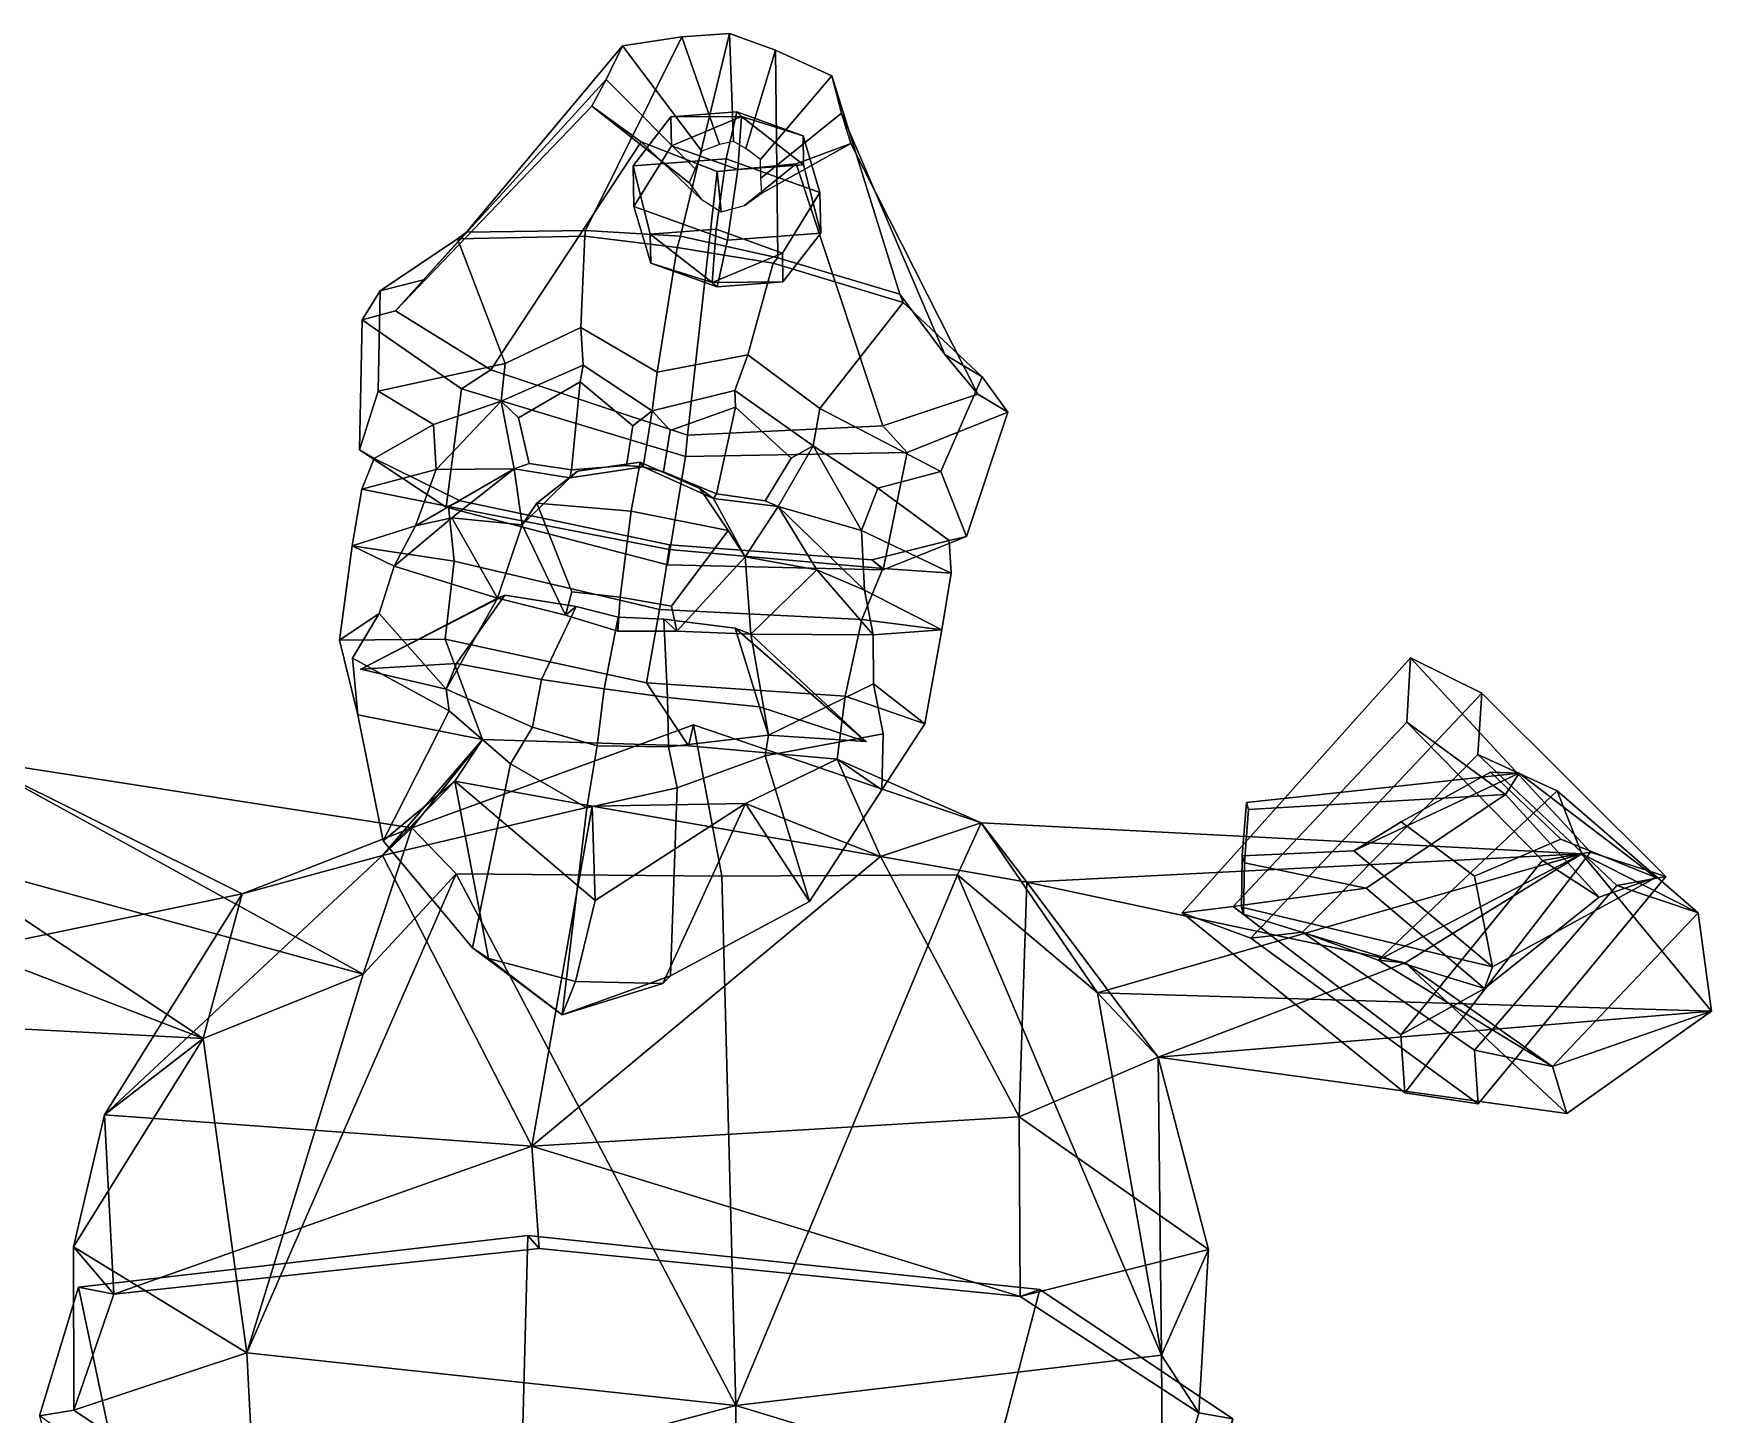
# Model space of a CAD drawing. Extents: x -329 to 199, y -168 to 328.
# Drawn here: x -151.9 to 199.3, y 39.5 to 328.4 of the extents above; entities that cross this region are included whole.
import ezdxf

# ---------------------------------------------------------------- set-up
doc = ezdxf.new("R2010")
doc.units = 0

msp = doc.modelspace()

# ---------------------------------------------------------------- linework, layer by layer
for p in [(-83.370148, 195.369019, 56.28857), (22.311165, 180.270264, 63.588745)]:
    msp.add_point(p)
for points in [[(-61.269756, 286.851837, 30.383995), (-36.325134, 287.180359, 44.847244), (-16.15876, 327.682648, -10.437713), (-28.607035, 325.815918, -14.017187)], [(-16.489048, 286.013367, 53.684437), (-6.187161, 328.384979, -8.161629), (-16.15876, 327.682648, -10.437713), (-36.325134, 287.180359, 44.847244)], [(-8.262775, 305.145996, -67.639351), (-11.980596, 303.793945, -67.000992), (-28.607035, 325.815918, -14.017187), (-16.15876, 327.682648, -10.437713)], [(-16.489048, 286.013367, 53.684437), (3.888663, 281.434998, 47.625103), (3.403846, 324.885132, -9.085449), (-6.187161, 328.384979, -8.161629)], [(-5.335178, 305.826538, -67.959465), (-8.262775, 305.145996, -67.639351), (-16.15876, 327.682648, -10.437713), (-6.187161, 328.384979, -8.161629)], [(-5.335178, 305.826538, -67.959465), (-6.187161, 328.384979, -8.161629), (3.403846, 324.885132, -9.085449), (-2.785405, 304.361755, -67.260384)], [(-70.238403, 276.830688, 3.160465), (-61.269756, 286.851837, 30.383995), (-28.607035, 325.815918, -14.017187), (-32.00034, 318.789825, -19.85195)], [(-11.980596, 303.793945, -67.000992), (-13.409369, 300.11734, -65.255188), (-32.00034, 318.789825, -19.85195), (-28.607035, 325.815918, -14.017187)], [(-2.785405, 304.361755, -67.260384), (3.403846, 324.885132, -9.085449), (15.199973, 319.551361, -10.98903), (0.28501, 302.03775, -66.152351)], [(29.465277, 273.888489, 36.651722), (15.199973, 319.551361, -10.98903), (3.403846, 324.885132, -9.085449), (3.888663, 281.434998, 47.625103)], [(-76.099617, 270.361603, -19.920559), (-70.238403, 276.830688, 3.160465), (-32.00034, 318.789825, -19.85195), (-35.033878, 313.164673, -24.579002)], [(-13.409369, 300.11734, -65.255188), (-14.644855, 297.163513, -63.852692), (-35.033878, 313.164673, -24.579002), (-32.00034, 318.789825, -19.85195)], [(0.28501, 302.03775, -66.152351), (15.199973, 319.551361, -10.98903), (17.250065, 311.746857, -16.447517), (0.380344, 298.142914, -64.301094)], [(38.868839, 261.242462, 10.697295), (17.250065, 311.746857, -16.447517), (15.199973, 319.551361, -10.98903), (29.465277, 273.888489, 36.651722)], [(-56.177731, 258.01828, -38.46236), (-76.099617, 270.361603, -19.920559), (-35.033878, 313.164673, -24.579002), (-24.673449, 305.760284, -28.278652)], [(-14.644855, 297.163513, -63.852692), (-12.12146, 293.741852, -62.223545), (-24.673449, 305.760284, -28.278652), (-35.033878, 313.164673, -24.579002)], [(-6.899935, 302.205292, -52.692284), (-4.688611, 311.977295, -64.420837), (-18.462378, 310.9422, -72.392365), (-26.379004, 300.741455, -63.965714)], [(-26.379004, 300.741455, -63.965714), (-18.462378, 310.9422, -72.392365), (-18.355267, 304.912354, -86.422035), (-26.227526, 292.213959, -83.806747)], [(-4.688611, 311.977295, -64.420837), (-3.683916, 311.029724, -80.901527), (-18.462378, 310.9422, -72.392365)], [(-18.462378, 310.9422, -72.392365), (-3.683916, 311.029724, -80.901527), (-18.355267, 304.912354, -86.422035)], [(-3.683916, 311.029724, -80.901527), (-4.474389, 299.917603, -92.48024), (-18.355267, 304.912354, -86.422035)], [(-6.899935, 302.205292, -52.692284), (12.730607, 295.141693, -61.259773), (9.1923, 306.982574, -70.478973), (-4.688611, 311.977295, -64.420837)], [(-4.688611, 311.977295, -64.420837), (9.1923, 306.982574, -70.478973), (-3.683916, 311.029724, -80.901527)], [(-3.683916, 311.029724, -80.901527), (9.299411, 300.952728, -84.508652), (-4.474389, 299.917603, -92.48024)], [(9.1923, 306.982574, -70.478973), (9.299411, 300.952728, -84.508652), (-3.683916, 311.029724, -80.901527)], [(0.380344, 298.142914, -64.301094), (17.250065, 311.746857, -16.447517), (19.200117, 305.408997, -20.83008), (0.540223, 294.989288, -62.802055)], [(45.749428, 252.952972, -11.50356), (19.200117, 305.408997, -20.83008), (17.250065, 311.746857, -16.447517), (38.868839, 261.242462, 10.697295)], [(-14.997206, 244.383179, -54.014839), (-56.177731, 258.01828, -38.46236), (-24.673449, 305.760284, -28.278652), (-8.803222, 299.500671, -30.156532)], [(-12.12146, 293.741852, -62.223545), (-7.932205, 291.080292, -60.953804), (-8.803222, 299.500671, -30.156532), (-24.673449, 305.760284, -28.278652)], [(12.730607, 295.141693, -61.259773), (12.882086, 286.614197, -81.100807), (9.299411, 300.952728, -84.508652), (9.1923, 306.982574, -70.478973)], [(-6.899935, 302.205292, -52.692284), (-26.379004, 300.741455, -63.965714), (-22.796293, 286.402924, -60.557808), (-9.022526, 287.438049, -52.586277)], [(-18.355267, 304.912354, -86.422035), (-4.474389, 299.917603, -92.48024), (-6.59698, 285.15033, -92.37426), (-26.227526, 292.213959, -83.806747)], [(-6.899935, 302.205292, -52.692284), (-9.022526, 287.438049, -52.586277), (4.858383, 282.443298, -58.644421), (12.730607, 295.141693, -61.259773)], [(0.540223, 294.989288, -62.802055), (19.200117, 305.408997, -20.83008), (7.780533, 301.119232, -26.035273), (-3.034609, 292.440796, -61.594837)], [(25.864655, 246.296844, -32.795097), (7.780533, 301.119232, -26.035273), (19.200117, 305.408997, -20.83008), (45.749428, 252.952972, -11.50356)], [(-26.379004, 300.741455, -63.965714), (-26.227526, 292.213959, -83.806747), (-22.689182, 280.373108, -74.587486), (-22.796293, 286.402924, -60.557808)], [(-14.997206, 244.383179, -54.014839), (-8.803222, 299.500671, -30.156532), (7.780533, 301.119232, -26.035273), (25.864655, 246.296844, -32.795097)], [(-3.034609, 292.440796, -61.594837), (7.780533, 301.119232, -26.035273), (-8.803222, 299.500671, -30.156532), (-7.932205, 291.080292, -60.953804)], [(9.299411, 300.952728, -84.508652), (12.882086, 286.614197, -81.100807), (-6.59698, 285.15033, -92.37426), (-4.474389, 299.917603, -92.48024)], [(12.730607, 295.141693, -61.259773), (4.858383, 282.443298, -58.644421), (4.965493, 276.413483, -72.674095), (12.882086, 286.614197, -81.100807)], [(-22.689182, 280.373108, -74.587486), (-26.227526, 292.213959, -83.806747), (-6.59698, 285.15033, -92.37426), (-8.808304, 275.378357, -80.645683)], [(-53.178848, 259.364197, 47.394039), (-63.113075, 285.439789, 35.413631), (-79.311584, 274.573242, 4.69496), (-79.699341, 253.59082, 27.941124)], [(-63.113075, 285.439789, 35.413631), (-61.269756, 286.851837, 30.383995), (-70.238403, 276.830688, 3.160465), (-79.311584, 274.573242, 4.69496)], [(-36.463413, 285.974518, 50.216122), (-36.325134, 287.180359, 44.847244), (-61.269756, 286.851837, 30.383995), (-63.113075, 285.439789, 35.413631)], [(-37.293705, 266.870667, 58.265083), (-36.463413, 285.974518, 50.216122), (-63.113075, 285.439789, 35.413631), (-53.178848, 259.364197, 47.394039)], [(-21.349365, 257.5383, 65.150871), (-17.120501, 283.624298, 57.88448), (-36.463413, 285.974518, 50.216122), (-37.293705, 266.870667, 58.265083)], [(-17.120501, 283.624298, 57.88448), (-16.489048, 286.013367, 53.684437), (-36.325134, 287.180359, 44.847244), (-36.463413, 285.974518, 50.216122)], [(-9.022526, 287.438049, -52.586277), (-22.796293, 286.402924, -60.557808), (-9.813009, 276.325958, -64.164932)], [(-22.796293, 286.402924, -60.557808), (-22.689182, 280.373108, -74.587486), (-9.813009, 276.325958, -64.164932)], [(-17.120501, 283.624298, 57.88448), (2.960537, 280.34198, 52.939419), (3.888663, 281.434998, 47.625103), (-16.489048, 286.013367, 53.684437)], [(-9.022526, 287.438049, -52.586277), (-9.813009, 276.325958, -64.164932), (4.858383, 282.443298, -58.644421)], [(4.965493, 276.413483, -72.674095), (-8.808304, 275.378357, -80.645683), (-6.59698, 285.15033, -92.37426), (12.882086, 286.614197, -81.100807)], [(-21.349365, 257.5383, 65.150871), (-2.367203, 261.137787, 60.894276), (2.960537, 280.34198, 52.939419), (-17.120501, 283.624298, 57.88448)], [(4.858383, 282.443298, -58.644421), (-9.813009, 276.325958, -64.164932), (4.965493, 276.413483, -72.674095)], [(2.960537, 280.34198, 52.939419), (30.146669, 272.115723, 41.855759), (29.465277, 273.888489, 36.651722), (3.888663, 281.434998, 47.625103)], [(-9.813009, 276.325958, -64.164932), (-22.689182, 280.373108, -74.587486), (-8.808304, 275.378357, -80.645683)], [(-2.367203, 261.137787, 60.894276), (12.704263, 249.951447, 51.945072), (30.146669, 272.115723, 41.855759), (2.960537, 280.34198, 52.939419)], [(-79.699341, 253.59082, 27.941124), (-79.311584, 274.573242, 4.69496), (-83.092537, 268.514404, -21.349098), (-83.669815, 241.299316, -8.96987)], [(-79.311584, 274.573242, 4.69496), (-70.238403, 276.830688, 3.160465), (-76.099617, 270.361603, -19.920559), (-83.092537, 268.514404, -21.349098)], [(-9.813009, 276.325958, -64.164932), (-8.808304, 275.378357, -80.645683), (4.965493, 276.413483, -72.674095)], [(12.704263, 249.951447, 51.945072), (38.048054, 236.768188, 36.074791), (46.660267, 256.575592, 13.39675), (30.146669, 272.115723, 41.855759)], [(30.146669, 272.115723, 41.855759), (46.660267, 256.575592, 13.39675), (38.868839, 261.242462, 10.697295), (29.465277, 273.888489, 36.651722)], [(-83.669815, 241.299316, -8.96987), (-83.092537, 268.514404, -21.349098), (-62.285336, 254.082062, -41.56012), (-65.488892, 229.285492, -32.968086)], [(-83.092537, 268.514404, -21.349098), (-76.099617, 270.361603, -19.920559), (-56.177731, 258.01828, -38.46236), (-62.285336, 254.082062, -41.56012)], [(-37.293705, 266.870667, 58.265083), (-53.178848, 259.364197, 47.394039), (-53.987942, 251.489471, 47.233994), (-36.854866, 258.988159, 59.265156)], [(-21.349365, 257.5383, 65.150871), (-37.293705, 266.870667, 58.265083), (-36.854866, 258.988159, 59.265156), (-22.407978, 249.443451, 63.733696)], [(-21.349365, 257.5383, 65.150871), (-22.407978, 249.443451, 63.733696), (-5.113287, 253.694275, 61.596916), (-2.367203, 261.137787, 60.894276)], [(-2.367203, 261.137787, 60.894276), (-5.113287, 253.694275, 61.596916), (11.300323, 242.161713, 51.743931), (12.704263, 249.951447, 51.945072)], [(46.660267, 256.575592, 13.39675), (52.076447, 249.202759, -12.011996), (45.749428, 252.952972, -11.50356), (38.868839, 261.242462, 10.697295)], [(-68.175812, 246.561096, 30.038408), (-53.987942, 251.489471, 47.233994), (-53.178848, 259.364197, 47.394039), (-79.699341, 253.59082, 27.941124)], [(-62.285336, 254.082062, -41.56012), (-56.177731, 258.01828, -38.46236), (-14.997206, 244.383179, -54.014839), (-15.388654, 239.911987, -57.595638)], [(-37.481163, 255.539459, 57.295513), (-36.854866, 258.988159, 59.265156), (-53.987942, 251.489471, 47.233994), (-50.331272, 247.969849, 47.651611)], [(-37.481163, 255.539459, 57.295513), (-26.400753, 246.294342, 60.959103), (-22.407978, 249.443451, 63.733696), (-36.854866, 258.988159, 59.265156)], [(38.048054, 236.768188, 36.074791), (43.371696, 223.148865, -0.19419), (52.076447, 249.202759, -12.011996), (46.660267, 256.575592, 13.39675)], [(-79.699341, 253.59082, 27.941124), (-83.669815, 241.299316, -8.96987), (-80.560287, 239.492645, -7.873867), (-68.175812, 246.561096, 30.038408)], [(-65.488892, 229.285492, -32.968086), (-62.285336, 254.082062, -41.56012), (-15.388654, 239.911987, -57.595638), (-19.204441, 217.196198, -49.338646)], [(-39.242313, 237.093597, 58.202187), (-37.481163, 255.539459, 57.295513), (-50.331272, 247.969849, 47.651611), (-48.104599, 238.465485, 52.264626)], [(-26.400753, 246.294342, 60.959103), (-37.481163, 255.539459, 57.295513), (-39.242313, 237.093597, 58.202187), (-27.732393, 237.998962, 63.079536)], [(-4.935358, 250.202087, 59.442032), (-5.113287, 253.694275, 61.596916), (-22.407978, 249.443451, 63.733696), (-18.646397, 245.326691, 61.660717)], [(-4.935358, 250.202087, 59.442032), (6.679607, 239.55542, 49.022083), (11.300323, 242.161713, 51.743931), (-5.113287, 253.694275, 61.596916)], [(52.076447, 249.202759, -12.011996), (30.99254, 240.755402, -35.116741), (25.864655, 246.296844, -32.795097), (45.749428, 252.952972, -11.50356)], [(-67.590729, 237.15625, 31.865896), (-53.987942, 251.489471, 47.233994), (-68.175812, 246.561096, 30.038408)], [(-51.295959, 237.335083, 53.33717), (-53.987942, 251.489471, 47.233994), (-67.590729, 237.15625, 31.865896)], [(-48.104599, 238.465485, 52.264626), (-50.331272, 247.969849, 47.651611), (-53.987942, 251.489471, 47.233994), (-51.295959, 237.335083, 53.33717)], [(-27.732393, 237.998962, 63.079536), (-24.276421, 237.760529, 66.618843), (-22.407978, 249.443451, 63.733696), (-26.400753, 246.294342, 60.959103)], [(-20.042294, 236.704712, 64.035896), (-18.646397, 245.326691, 61.660717), (-22.407978, 249.443451, 63.733696), (-24.276421, 237.760529, 66.618843)], [(-18.646397, 245.326691, 61.660717), (-20.042294, 236.704712, 64.035896), (-8.916512, 232.086121, 59.745949), (-4.935358, 250.202087, 59.442032)], [(-8.916512, 232.086121, 59.745949), (1.238628, 230.61676, 53.896275), (6.679607, 239.55542, 49.022083), (-4.935358, 250.202087, 59.442032)], [(24.848709, 233.27063, 36.464287), (38.048054, 236.768188, 36.074791), (12.704263, 249.951447, 51.945072), (11.300323, 242.161713, 51.743931)], [(-68.175812, 246.561096, 30.038408), (-80.560287, 239.492645, -7.873867), (-83.17514, 233.086975, -5.955162), (-67.590729, 237.15625, 31.865896)], [(30.99254, 240.755402, -35.116741), (-15.388654, 239.911987, -57.595638), (-14.997206, 244.383179, -54.014839), (25.864655, 246.296844, -32.795097)], [(43.371696, 223.148865, -0.19419), (25.9695, 216.218811, -26.650391), (30.99254, 240.755402, -35.116741), (52.076447, 249.202759, -12.011996)], [(-83.669815, 241.299316, -8.96987), (-65.488892, 229.285492, -32.968086), (-62.603512, 230.590332, -33.040497), (-80.560287, 239.492645, -7.873867)], [(-83.17514, 233.086975, -5.955162), (-80.560287, 239.492645, -7.873867), (-62.603512, 230.590332, -33.040497), (-65.003479, 229.420074, -35.588291)], [(25.9695, 216.218811, -26.650391), (-19.204441, 217.196198, -49.338646), (-15.388654, 239.911987, -57.595638), (30.99254, 240.755402, -35.116741)], [(1.238628, 230.61676, 53.896275), (3.972995, 229.438782, 57.154999), (11.300323, 242.161713, 51.743931), (6.679607, 239.55542, 49.022083)], [(3.972995, 229.438782, 57.154999), (21.424759, 224.438568, 38.014843), (11.300323, 242.161713, 51.743931)], [(21.424759, 224.438568, 38.014843), (24.848709, 233.27063, 36.464287), (11.300323, 242.161713, 51.743931)], [(-67.590729, 237.15625, 31.865896), (-83.17514, 233.086975, -5.955162), (-85.16967, 221.238098, -1.916237), (-71.920441, 225.374939, 33.356094)], [(-71.920441, 225.374939, 33.356094), (-51.295959, 237.335083, 53.33717), (-67.590729, 237.15625, 31.865896)], [(-64.342537, 227.065094, 57.652721), (-51.295959, 237.335083, 53.33717), (-71.920441, 225.374939, 33.356094)], [(-64.342537, 227.065094, 57.652721), (-49.597149, 225.566467, 61.739296), (-51.295959, 237.335083, 53.33717)], [(-39.242313, 237.093597, 58.202187), (-48.104599, 238.465485, 52.264626), (-51.295959, 237.335083, 53.33717), (-39.622723, 235.416687, 60.736942)], [(-49.597149, 225.566467, 61.739296), (-39.622723, 235.416687, 60.736942), (-51.295959, 237.335083, 53.33717)], [(-46.498299, 230.131317, 79.366188), (-38.037991, 236.831909, 77.460526), (-39.622723, 235.416687, 60.736942), (-49.597149, 225.566467, 61.739296)], [(-26.761578, 228.46759, 87.271507), (-24.891859, 238.735352, 81.440933), (-38.037991, 236.831909, 77.460526), (-46.498299, 230.131317, 79.366188)], [(-24.891859, 238.735352, 81.440933), (-24.276421, 237.760529, 66.618843), (-39.622723, 235.416687, 60.736942), (-38.037991, 236.831909, 77.460526)], [(-39.242313, 237.093597, 58.202187), (-39.622723, 235.416687, 60.736942), (-24.276421, 237.760529, 66.618843), (-27.732393, 237.998962, 63.079536)], [(-26.761578, 228.46759, 87.271507), (-6.465489, 224.411804, 82.131546), (-12.38573, 233.166962, 79.232513), (-24.891859, 238.735352, 81.440933)], [(-24.891859, 238.735352, 81.440933), (-12.38573, 233.166962, 79.232513), (-9.544715, 231.119415, 62.814651), (-24.276421, 237.760529, 66.618843)], [(-8.916512, 232.086121, 59.745949), (-20.042294, 236.704712, 64.035896), (-24.276421, 237.760529, 66.618843), (-9.544715, 231.119415, 62.814651)], [(38.048054, 236.768188, 36.074791), (24.848709, 233.27063, 36.464287), (39.763695, 222.30191, 0.437783), (43.371696, 223.148865, -0.19419)], [(-85.16967, 221.238098, -1.916237), (-83.17514, 233.086975, -5.955162), (-65.003479, 229.420074, -35.588291), (-63.80138, 217.969788, -35.281258)], [(-6.465489, 224.411804, 82.131546), (-2.940869, 218.900696, 64.962181), (-9.544715, 231.119415, 62.814651), (-12.38573, 233.166962, 79.232513)], [(-8.916512, 232.086121, 59.745949), (-9.544715, 231.119415, 62.814651), (3.972995, 229.438782, 57.154999), (1.238628, 230.61676, 53.896275)], [(24.848709, 233.27063, 36.464287), (21.424759, 224.438568, 38.014843), (40.2061, 215.459412, 2.567676), (39.763695, 222.30191, 0.437783)], [(-65.488892, 229.285492, -32.968086), (-19.204441, 217.196198, -49.338646), (-18.737408, 221.389069, -47.427589), (-62.603512, 230.590332, -33.040497)], [(-65.003479, 229.420074, -35.588291), (-62.603512, 230.590332, -33.040497), (-18.737408, 221.389069, -47.427589), (-18.848913, 220.454376, -47.74654)], [(-63.80138, 217.969788, -35.281258), (-65.003479, 229.420074, -35.588291), (-18.848913, 220.454376, -47.74654), (-20.883894, 207.856842, -44.342175)], [(-39.2076, 211.582214, 77.577293), (-46.498299, 230.131317, 79.366188), (-49.597149, 225.566467, 61.739296), (-40.541595, 206.672607, 64.868889)], [(-29.088839, 210.442169, 83.680725), (-26.761578, 228.46759, 87.271507), (-46.498299, 230.131317, 79.366188), (-39.2076, 211.582214, 77.577293)], [(-29.088839, 210.442169, 83.680725), (-18.32695, 208.598999, 79.019669), (-6.465489, 224.411804, 82.131546), (-26.761578, 228.46759, 87.271507)], [(-2.940869, 218.900696, 64.962181), (3.972995, 229.438782, 57.154999), (-9.544715, 231.119415, 62.814651)], [(12.048476, 216.151062, 62.929604), (3.972995, 229.438782, 57.154999), (-2.940869, 218.900696, 64.962181)], [(12.048476, 216.151062, 62.929604), (22.057228, 211.948303, 39.847816), (3.972995, 229.438782, 57.154999)], [(22.057228, 211.948303, 39.847816), (21.424759, 224.438568, 38.014843), (3.972995, 229.438782, 57.154999)], [(-71.920441, 225.374939, 33.356094), (-85.16967, 221.238098, -1.916237), (-76.358711, 216.925812, 33.895199)], [(-76.358711, 216.925812, 33.895199), (-64.342537, 227.065094, 57.652721), (-71.920441, 225.374939, 33.356094)], [(-54.753464, 210.277893, 57.485733), (-64.342537, 227.065094, 57.652721), (-76.358711, 216.925812, 33.895199)], [(-54.753464, 210.277893, 57.485733), (-49.597149, 225.566467, 61.739296), (-64.342537, 227.065094, 57.652721)], [(-40.541595, 206.672607, 64.868889), (-49.597149, 225.566467, 61.739296), (-54.753464, 210.277893, 57.485733)], [(25.9695, 216.218811, -26.650391), (23.599335, 218.274475, -27.08584), (-18.737408, 221.389069, -47.427589), (-19.204441, 217.196198, -49.338646)], [(25.898556, 216.432861, -29.309029), (-18.848913, 220.454376, -47.74654), (-18.737408, 221.389069, -47.427589), (23.599335, 218.274475, -27.08584)], [(-18.32695, 208.598999, 79.019669), (-17.239401, 203.343445, 66.478539), (-2.940869, 218.900696, 64.962181), (-6.465489, 224.411804, 82.131546)], [(21.424759, 224.438568, 38.014843), (22.057228, 211.948303, 39.847816), (38.255836, 203.604248, 6.609658), (40.2061, 215.459412, 2.567676)], [(43.371696, 223.148865, -0.19419), (39.763695, 222.30191, 0.437783), (23.599335, 218.274475, -27.08584), (25.9695, 216.218811, -26.650391)], [(40.2061, 215.459412, 2.567676), (25.898556, 216.432861, -29.309029), (23.599335, 218.274475, -27.08584), (39.763695, 222.30191, 0.437783)], [(-79.547234, 207.081421, 35.47842), (-76.358711, 216.925812, 33.895199), (-85.16967, 221.238098, -1.916237), (-87.84446, 201.462585, 2.48456)], [(-87.84446, 201.462585, 2.48456), (-85.16967, 221.238098, -1.916237), (-63.80138, 217.969788, -35.281258), (-65.682106, 201.687012, -29.777819)], [(-65.682106, 201.687012, -29.777819), (-63.80138, 217.969788, -35.281258), (-20.883894, 207.856842, -44.342175), (-23.553183, 192.51178, -37.437786)], [(21.522705, 205.77951, -29.387302), (-20.883894, 207.856842, -44.342175), (-18.848913, 220.454376, -47.74654), (25.898556, 216.432861, -29.309029)], [(-17.239401, 203.343445, 66.478539), (-1.725937, 202.701813, 61.148731), (-2.940869, 218.900696, 64.962181)], [(-1.725937, 202.701813, 61.148731), (12.048476, 216.151062, 62.929604), (-2.940869, 218.900696, 64.962181)], [(-79.547234, 207.081421, 35.47842), (-65.50853, 191.210266, 66.555496), (-54.753464, 210.277893, 57.485733), (-76.358711, 216.925812, 33.895199)], [(-1.725937, 202.701813, 61.148731), (23.849846, 202.608948, 40.817329), (12.048476, 216.151062, 62.929604)], [(23.849846, 202.608948, 40.817329), (22.057228, 211.948303, 39.847816), (12.048476, 216.151062, 62.929604)], [(38.255836, 203.604248, 6.609658), (21.522705, 205.77951, -29.387302), (25.898556, 216.432861, -29.309029), (40.2061, 215.459412, 2.567676)], [(-63.339771, 196.556152, 76.33107), (-53.213467, 210.8526, 72.062935), (-83.370148, 195.369019, 56.28857)], [(-53.213467, 210.8526, 72.062935), (-54.753464, 210.277893, 57.485733), (-83.370148, 195.369019, 56.28857)], [(-38.322136, 208.495117, 73.249779), (-53.213467, 210.8526, 72.062935), (-63.339771, 196.556152, 76.33107), (-45.553802, 193.267639, 86.713196)], [(-53.213467, 210.8526, 72.062935), (-38.322136, 208.495117, 73.249779), (-40.541595, 206.672607, 64.868889), (-54.753464, 210.277893, 57.485733)], [(-29.088839, 210.442169, 83.680725), (-39.2076, 211.582214, 77.577293), (-40.541595, 206.672607, 64.868889), (-29.565727, 203.37439, 72.069931)], [(22.057228, 211.948303, 39.847816), (23.849846, 202.608948, 40.817329), (38.255836, 203.604248, 6.609658)], [(-83.370148, 195.369019, 56.28857), (-54.753464, 210.277893, 57.485733), (-65.50853, 191.210266, 66.555496)], [(-45.553802, 193.267639, 86.713196), (-32.414837, 191.302551, 88.347382), (-29.477194, 206.314941, 76.870117), (-38.322136, 208.495117, 73.249779)], [(-29.477194, 206.314941, 76.870117), (-29.565727, 203.37439, 72.069931), (-40.541595, 206.672607, 64.868889), (-38.322136, 208.495117, 73.249779)], [(-29.088839, 210.442169, 83.680725), (-29.565727, 203.37439, 72.069931), (-17.239401, 203.343445, 66.478539), (-18.32695, 208.598999, 79.019669)], [(18.031019, 189.726898, -23.995148), (-23.553183, 192.51178, -37.437786), (-20.883894, 207.856842, -44.342175), (21.522705, 205.77951, -29.387302)], [(-83.962021, 185.839478, 9.402472), (-85.075508, 197.717896, 39.995804), (-79.547234, 207.081421, 35.47842), (-87.84446, 201.462585, 2.48456)], [(-79.547234, 207.081421, 35.47842), (-85.075508, 197.717896, 39.995804), (-64.844032, 186.69574, 57.900913), (-65.50853, 191.210266, 66.555496)], [(-19.15346, 189.495789, 88.536858), (-19.971258, 205.873352, 74.517403), (-29.477194, 206.314941, 76.870117), (-32.414837, 191.302551, 88.347382)], [(-29.477194, 206.314941, 76.870117), (-19.971258, 205.873352, 74.517403), (-17.239401, 203.343445, 66.478539), (-29.565727, 203.37439, 72.069931)], [(-19.971258, 205.873352, 74.517403), (-19.15346, 189.495789, 88.536858), (0.074374, 187.496155, 80.71154), (-4.994523, 203.963531, 75.393768)], [(-4.994523, 203.963531, 75.393768), (-1.725937, 202.701813, 61.148731), (-17.239401, 203.343445, 66.478539), (-19.971258, 205.873352, 74.517403)], [(0.074374, 187.496155, 80.71154), (22.311165, 180.270264, 63.588745), (-4.994523, 203.963531, 75.393768)], [(-4.994523, 203.963531, 75.393768), (22.311165, 180.270264, 63.588745), (-1.725937, 202.701813, 61.148731)], [(34.694286, 183.955383, 10.9492), (18.031019, 189.726898, -23.995148), (21.522705, 205.77951, -29.387302), (38.255836, 203.604248, 6.609658)], [(-83.962021, 185.839478, 9.402472), (-87.84446, 201.462585, 2.48456), (-65.682106, 201.687012, -29.777819), (-57.928574, 180.692627, 2.32014)], [(-57.928574, 180.692627, 2.32014), (-65.682106, 201.687012, -29.777819), (-23.553183, 192.51178, -37.437786), (-14.77043, 179.378113, -11.913164)], [(23.92452, 192.29837, 42.625965), (23.849846, 202.608948, 40.817329), (-1.725937, 202.701813, 61.148731), (1.963924, 181.570435, 71.216309)], [(22.311165, 180.270264, 63.588745), (1.963924, 181.570435, 71.216309), (-1.725937, 202.701813, 61.148731)], [(23.92452, 192.29837, 42.625965), (34.694286, 183.955383, 10.9492), (38.255836, 203.604248, 6.609658), (23.849846, 202.608948, 40.817329)], [(-64.844032, 186.69574, 57.900913), (-85.075508, 197.717896, 39.995804), (-83.962021, 185.839478, 9.402472), (-78.679367, 159.51355, 30.456884)], [(102.927391, 139.099335, 84.573387), (88.571083, 144.450134, 113.9422), (136.354156, 197.766205, 128.073349), (151.254333, 190.359772, 100.277779)], [(88.571083, 144.450134, 113.9422), (99.186096, 145.737366, 119.249344), (135.551712, 184.338165, 130.155548), (136.354156, 197.766205, 128.073349)], [(174.035492, 157.132233, 156.239777), (136.354156, 197.766205, 128.073349), (135.551712, 184.338165, 130.155548), (163.93187, 155.345032, 151.292969)], [(174.035492, 157.132233, 156.239777), (189.788162, 151.988647, 127.56205), (151.254333, 190.359772, 100.277779), (136.354156, 197.766205, 128.073349)], [(-65.50853, 191.210266, 66.555496), (-63.339771, 196.556152, 76.33107), (-83.370148, 195.369019, 56.28857)], [(-45.553802, 193.267639, 86.713196), (-63.339771, 196.556152, 76.33107), (-65.50853, 191.210266, 66.555496), (-47.419857, 183.235962, 77.874336)], [(-32.414837, 191.302551, 88.347382), (-45.553802, 193.267639, 86.713196), (-47.419857, 183.235962, 77.874336), (-33.881359, 179.333649, 84.822578)], [(-52.04689, 175.562744, 80.998199), (-47.419857, 183.235962, 77.874336), (-65.50853, 191.210266, 66.555496), (-64.844032, 186.69574, 57.900913)], [(-32.414837, 191.302551, 88.347382), (-33.881359, 179.333649, 84.822578), (-18.984003, 179.173279, 79.838608), (-19.15346, 189.495789, 88.536858)], [(16.341846, 176.58728, 9.518816), (-14.77043, 179.378113, -11.913164), (-23.553183, 192.51178, -37.437786), (18.031019, 189.726898, -23.995148)], [(23.92452, 192.29837, 42.625965), (1.963924, 181.570435, 71.216309), (1.240079, 177.254272, 62.46582), (25.962608, 181.853821, 47.666012)], [(25.715826, 170.169739, 16.978716), (16.341846, 176.58728, 9.518816), (18.031019, 189.726898, -23.995148), (34.694286, 183.955383, 10.9492)], [(25.715826, 170.169739, 16.978716), (34.694286, 183.955383, 10.9492), (23.92452, 192.29837, 42.625965), (25.962608, 181.853821, 47.666012)], [(102.927391, 139.099335, 84.573387), (151.254333, 190.359772, 100.277779), (150.416428, 177.532776, 102.229454), (113.730507, 140.370117, 89.981918)], [(189.788162, 151.988647, 127.56205), (179.534119, 150.134766, 122.54908), (150.416428, 177.532776, 102.229454), (151.254333, 190.359772, 100.277779)], [(-59.956081, 137.117493, 67.948814), (-52.04689, 175.562744, 80.998199), (-64.844032, 186.69574, 57.900913), (-78.679367, 159.51355, 30.456884)], [(-19.15346, 189.495789, 88.536858), (-18.984003, 179.173279, 79.838608), (1.963924, 181.570435, 71.216309), (0.074374, 187.496155, 80.71154)], [(1.963924, 181.570435, 71.216309), (22.311165, 180.270264, 63.588745), (0.074374, 187.496155, 80.71154)], [(-78.679367, 159.51355, 30.456884), (-83.962021, 185.839478, 9.402472), (-57.928574, 180.692627, 2.32014), (-63.684032, 171.99234, 23.263432)], [(-13.729723, 183.782959, -14.908282), (-7.801506, 152.088654, -60.608311), (-63.404499, 152.553467, -63.080906), (-72.661598, 162.206421, -17.564501)], [(-13.729723, 183.782959, -14.908282), (-72.661598, 162.206421, -17.564501), (-57.928574, 180.692627, 2.32014), (-14.77043, 179.378113, -11.913164)], [(-36.079239, 166.367889, 89.823624), (-33.881359, 179.333649, 84.822578), (-47.419857, 183.235962, 77.874336), (-52.04689, 175.562744, 80.998199)], [(-14.77043, 179.378113, -11.913164), (16.341846, 176.58728, 9.518816), (46.461658, 163.279785, -8.889457), (-13.729723, 183.782959, -14.908282)], [(-13.729723, 183.782959, -14.908282), (46.461658, 163.279785, -8.889457), (41.502766, 152.372864, -47.593548), (-7.801506, 152.088654, -60.608311)], [(127.057076, 149.578857, 130.470612), (156.229141, 169.172913, 127.804131), (135.551712, 184.338165, 130.155548), (99.186096, 145.737366, 119.249344)], [(175.815094, 147.674927, 132.257019), (163.93187, 155.345032, 151.292969), (135.551712, 184.338165, 130.155548), (156.229141, 169.172913, 127.804131)], [(-72.661598, 162.206421, -17.564501), (-78.81546, 156.380066, 27.79134), (-57.928574, 180.692627, 2.32014)], [(-78.81546, 156.380066, 27.79134), (-63.684032, 171.99234, 23.263432), (-57.928574, 180.692627, 2.32014)], [(-36.079239, 166.367889, 89.823624), (-17.143963, 170.576141, 83.409203), (-18.984003, 179.173279, 79.838608), (-33.881359, 179.333649, 84.822578)], [(-17.143963, 170.576141, 83.409203), (1.240079, 177.254272, 62.46582), (1.963924, 181.570435, 71.216309), (-18.984003, 179.173279, 79.838608)], [(1.240079, 177.254272, 62.46582), (10.517788, 146.769897, 36.618378), (25.715826, 170.169739, 16.978716), (25.962608, 181.853821, 47.666012)], [(-82.889244, 131.56604, -50.65202), (-174.054749, 156.459106, -75.28701), (-164.485214, 176.434631, -37.689655)], [(-108.223969, 148.398804, 13.839668), (-164.485214, 176.434631, -37.689655), (-164.77832, 136.68399, -2.58901)], [(-108.223969, 148.398804, 13.839668), (-72.661598, 162.206421, -17.564501), (-164.485214, 176.434631, -37.689655)], [(-82.889244, 131.56604, -50.65202), (-164.485214, 176.434631, -37.689655), (-72.661598, 162.206421, -17.564501)], [(-18.580326, 131.206116, 70.806938), (10.517788, 146.769897, 36.618378), (1.240079, 177.254272, 62.46582), (-17.143963, 170.576141, 83.409203)], [(10.517788, 146.769897, 36.618378), (-2.879109, 167.315674, 31.4639), (16.341846, 176.58728, 9.518816), (25.715826, 170.169739, 16.978716)], [(25.430061, 156.184937, 44.523216), (16.341846, 176.58728, 9.518816), (-2.879109, 167.315674, 31.4639)], [(46.461658, 163.279785, -8.889457), (16.341846, 176.58728, 9.518816), (25.430061, 156.184937, 44.523216)], [(167.02507, 169.928955, 71.027191), (129.592392, 134.516602, 58.063362), (113.730507, 140.370117, 89.981918), (150.416428, 177.532776, 102.229454)], [(179.534119, 150.134766, 122.54908), (196.549683, 144.452423, 91.2015), (167.02507, 169.928955, 71.027191), (150.416428, 177.532776, 102.229454)], [(-41.195068, 123.105011, 74.403809), (-36.079239, 166.367889, 89.823624), (-52.04689, 175.562744, 80.998199), (-59.956081, 137.117493, 67.948814)], [(101.102654, 156.377991, 177.546036), (124.474083, 157.361115, 177.723846), (159.080795, 173.659546, 160.711044), (102.022179, 167.514832, 175.444824)], [(102.022179, 167.514832, 175.444824), (159.080795, 173.659546, 160.711044), (156.229141, 169.172913, 127.804131), (102.396858, 166.046173, 162.593185)], [(134.365311, 163.434509, 231.261154), (153.099213, 173.841675, 229.522217), (159.080795, 173.659546, 160.711044), (124.474083, 157.361115, 177.723846)], [(149.740082, 152.097412, 234.306), (167.810242, 159.820923, 221.612823), (153.099213, 173.841675, 229.522217), (134.365311, 163.434509, 231.261154)], [(167.810242, 159.820923, 221.612823), (187.698334, 151.81546, 165.541946), (159.080795, 173.659546, 160.711044), (153.099213, 173.841675, 229.522217)], [(187.698334, 151.81546, 165.541946), (175.815094, 147.674927, 132.257019), (156.229141, 169.172913, 127.804131), (159.080795, 173.659546, 160.711044)], [(-34.930435, 166.759308, 37.66663), (-63.684032, 171.99234, 23.263432), (-78.81546, 156.380066, 27.79134)], [(-59.956081, 137.117493, 67.948814), (-78.679367, 159.51355, 30.456884), (-63.684032, 171.99234, 23.263432), (-56.646793, 134.870728, 51.872795)], [(-56.646793, 134.870728, 51.872795), (-63.684032, 171.99234, 23.263432), (-34.29771, 146.995178, 23.965221), (-38.444866, 130.070435, 48.99675)], [(-34.29771, 146.995178, 23.965221), (-63.684032, 171.99234, 23.263432), (-34.930435, 166.759308, 37.66663)], [(-41.195068, 123.105011, 74.403809), (-18.580326, 131.206116, 70.806938), (-17.143963, 170.576141, 83.409203), (-36.079239, 166.367889, 89.823624)], [(101.602142, 154.902344, 164.68045), (102.396858, 166.046173, 162.593185), (156.229141, 169.172913, 127.804131), (127.057076, 149.578857, 130.470612)], [(129.592392, 134.516602, 58.063362), (167.02507, 169.928955, 71.027191), (172.196487, 156.772888, 20.144167)], [(196.549683, 144.452423, 91.2015), (172.196487, 156.772888, 20.144167), (167.02507, 169.928955, 71.027191)], [(-47.604336, 95.596771, 97.434914), (-34.930435, 166.759308, 37.66663), (-78.81546, 156.380066, 27.79134)], [(-47.604336, 95.596771, 97.434914), (25.430061, 156.184937, 44.523216), (-34.930435, 166.759308, 37.66663)], [(-20.186829, 129.661682, 54.39135), (-38.444866, 130.070435, 48.99675), (-34.29771, 146.995178, 23.965221), (-2.879109, 167.315674, 31.4639)], [(-34.29771, 146.995178, 23.965221), (-34.930435, 166.759308, 37.66663), (-2.879109, 167.315674, 31.4639)], [(-34.930435, 166.759308, 37.66663), (25.430061, 156.184937, 44.523216), (-2.879109, 167.315674, 31.4639)], [(-18.580326, 131.206116, 70.806938), (-20.186829, 129.661682, 54.39135), (-2.879109, 167.315674, 31.4639), (10.517788, 146.769897, 36.618378)], [(101.102654, 156.377991, 177.546036), (102.022179, 167.514832, 175.444824), (102.396858, 166.046173, 162.593185), (101.602142, 154.902344, 164.68045)], [(-108.223969, 148.398804, 13.839668), (-78.81546, 156.380066, 27.79134), (-72.661598, 162.206421, -17.564501)], [(-82.889244, 131.56604, -50.65202), (-72.661598, 162.206421, -17.564501), (-63.404499, 152.553467, -63.080906)], [(56.008808, 150.805725, 39.9767), (46.461658, 163.279785, -8.889457), (25.430061, 156.184937, 44.523216)], [(70.841934, 127.704803, -33.210495), (41.502766, 152.372864, -47.593548), (46.461658, 163.279785, -8.889457)], [(56.008808, 150.805725, 39.9767), (172.196487, 156.772888, 20.144167), (46.461658, 163.279785, -8.889457)], [(70.841934, 127.704803, -33.210495), (46.461658, 163.279785, -8.889457), (172.196487, 156.772888, 20.144167)], [(149.740082, 152.097412, 234.306), (134.365311, 163.434509, 231.261154), (124.474083, 157.361115, 177.723846), (153.523117, 133.15448, 168.081909)], [(149.740082, 152.097412, 234.306), (153.523117, 133.15448, 168.081909), (187.698334, 151.81546, 165.541946), (167.810242, 159.820923, 221.612823)], [(-174.839966, 121.1875, -47.219883), (-174.054749, 156.459106, -75.28701), (-116.387238, 118.150665, -29.62219)], [(-116.387238, 118.150665, -29.62219), (-174.054749, 156.459106, -75.28701), (-82.889244, 131.56604, -50.65202)], [(-47.604336, 95.596771, 97.434914), (-78.81546, 156.380066, 27.79134), (-136.977982, 102.181213, 47.184246)], [(-136.977982, 102.181213, 47.184246), (-78.81546, 156.380066, 27.79134), (-108.223969, 148.398804, 13.839668)], [(-47.604336, 95.596771, 97.434914), (54.446461, 101.714294, 87.220001), (25.430061, 156.184937, 44.523216)], [(54.446461, 101.714294, 87.220001), (56.008808, 150.805725, 39.9767), (25.430061, 156.184937, 44.523216)], [(56.008808, 150.805725, 39.9767), (135.20694, 133.991241, 49.93153), (172.196487, 156.772888, 20.144167)], [(70.841934, 127.704803, -33.210495), (172.196487, 156.772888, 20.144167), (199.314743, 123.878296, 12.060229)], [(100.975006, 145.599976, 179.657608), (153.523117, 133.15448, 168.081909), (124.474083, 157.361115, 177.723846), (101.102654, 156.377991, 177.546036)], [(100.975006, 145.599976, 179.657608), (101.102654, 156.377991, 177.546036), (101.602142, 154.902344, 164.68045), (101.362267, 144.126343, 166.767014)], [(101.362267, 144.126343, 166.767014), (101.602142, 154.902344, 164.68045), (127.057076, 149.578857, 130.470612), (151.803726, 128.609589, 135.115997)], [(129.592392, 134.516602, 58.063362), (172.196487, 156.772888, 20.144167), (135.20694, 133.991241, 49.93153)], [(135.129715, 106.751068, 146.321564), (174.035492, 157.132233, 156.239777), (163.93187, 155.345032, 151.292969), (134.282486, 118.911438, 143.613495)], [(151.803726, 128.609589, 135.115997), (134.282486, 118.911438, 143.613495), (163.93187, 155.345032, 151.292969), (175.815094, 147.674927, 132.257019)], [(150.487808, 104.431335, 115.884689), (189.788162, 151.988647, 127.56205), (174.035492, 157.132233, 156.239777), (135.129715, 106.751068, 146.321564)], [(196.549683, 144.452423, 91.2015), (199.314743, 123.878296, 12.060229), (172.196487, 156.772888, 20.144167)], [(-107.225006, 52.328827, -95.656143), (-63.404499, 152.553467, -63.080906), (-4.874606, 41.347488, -107.502991)], [(-107.225006, 52.328827, -95.656143), (-82.889244, 131.56604, -50.65202), (-63.404499, 152.553467, -63.080906)], [(-4.874606, 41.347488, -107.502991), (-63.404499, 152.553467, -63.080906), (-7.801506, 152.088654, -60.608311)], [(-4.874606, 41.347488, -107.502991), (-7.801506, 152.088654, -60.608311), (41.502766, 152.372864, -47.593548)], [(84.199432, 51.861908, -55.620388), (-4.874606, 41.347488, -107.502991), (41.502766, 152.372864, -47.593548)], [(84.199432, 51.861908, -55.620388), (41.502766, 152.372864, -47.593548), (70.841934, 127.704803, -33.210495)], [(150.487808, 104.431335, 115.884689), (149.690521, 115.687866, 113.371109), (179.534119, 150.134766, 122.54908), (189.788162, 151.988647, 127.56205)], [(153.523117, 133.15448, 168.081909), (151.803726, 128.609589, 135.115997), (175.815094, 147.674927, 132.257019), (187.698334, 151.81546, 165.541946)], [(-116.387238, 118.150665, -29.62219), (-108.223969, 148.398804, 13.839668), (-164.77832, 136.68399, -2.58901)], [(-136.977982, 102.181213, 47.184246), (-108.223969, 148.398804, 13.839668), (-116.387238, 118.150665, -29.62219)], [(54.446461, 101.714294, 87.220001), (83.546814, 114.243561, 8.988598), (56.008808, 150.805725, 39.9767)], [(83.546814, 114.243561, 8.988598), (135.20694, 133.991241, 49.93153), (56.008808, 150.805725, 39.9767)], [(151.803726, 128.609589, 135.115997), (127.057076, 149.578857, 130.470612), (99.186096, 145.737366, 119.249344), (134.282486, 118.911438, 143.613495)], [(166.050629, 112.265137, 81.260063), (196.549683, 144.452423, 91.2015), (179.534119, 150.134766, 122.54908), (149.690521, 115.687866, 113.371109)], [(135.129715, 106.751068, 146.321564), (134.282486, 118.911438, 143.613495), (99.186096, 145.737366, 119.249344), (88.571083, 144.450134, 113.9422)], [(150.487808, 104.431335, 115.884689), (135.129715, 106.751068, 146.321564), (88.571083, 144.450134, 113.9422), (102.927391, 139.099335, 84.573387)], [(100.975006, 145.599976, 179.657608), (101.362267, 144.126343, 166.767014), (151.803726, 128.609589, 135.115997), (153.523117, 133.15448, 168.081909)], [(166.050629, 112.265137, 81.260063), (199.314743, 123.878296, 12.060229), (196.549683, 144.452423, 91.2015)], [(-41.195068, 123.105011, 74.403809), (-59.956081, 137.117493, 67.948814), (-56.646793, 134.870728, 51.872795)], [(150.487808, 104.431335, 115.884689), (102.927391, 139.099335, 84.573387), (113.730507, 140.370117, 89.981918), (149.690521, 115.687866, 113.371109)], [(129.592392, 134.516602, 58.063362), (166.050629, 112.265137, 81.260063), (149.690521, 115.687866, 113.371109), (113.730507, 140.370117, 89.981918)], [(-174.839966, 121.1875, -47.219883), (-116.387238, 118.150665, -29.62219), (-164.77832, 136.68399, -2.58901)], [(-41.195068, 123.105011, 74.403809), (-56.646793, 134.870728, 51.872795), (-38.444866, 130.070435, 48.99675)], [(169.040436, 102.468353, 37.206432), (135.20694, 133.991241, 49.93153), (83.546814, 114.243561, 8.988598)], [(166.050629, 112.265137, 81.260063), (129.592392, 134.516602, 58.063362), (135.20694, 133.991241, 49.93153)], [(166.050629, 112.265137, 81.260063), (135.20694, 133.991241, 49.93153), (169.040436, 102.468353, 37.206432)], [(-107.225006, 52.328827, -95.656143), (-116.387238, 118.150665, -29.62219), (-82.889244, 131.56604, -50.65202)], [(-41.195068, 123.105011, 74.403809), (-20.186829, 129.661682, 54.39135), (-18.580326, 131.206116, 70.806938)], [(-41.195068, 123.105011, 74.403809), (-38.444866, 130.070435, 48.99675), (-20.186829, 129.661682, 54.39135)], [(84.199432, 51.861908, -55.620388), (70.841934, 127.704803, -33.210495), (83.546814, 114.243561, 8.988598)], [(83.546814, 114.243561, 8.988598), (70.841934, 127.704803, -33.210495), (199.314743, 123.878296, 12.060229)], [(169.040436, 102.468353, 37.206432), (83.546814, 114.243561, 8.988598), (199.314743, 123.878296, 12.060229)], [(166.050629, 112.265137, 81.260063), (169.040436, 102.468353, 37.206432), (199.314743, 123.878296, 12.060229)], [(-136.977982, 102.181213, 47.184246), (-116.387238, 118.150665, -29.62219), (-143.512161, 74.527344, -37.038166)], [(-143.512161, 74.527344, -37.038166), (-116.387238, 118.150665, -29.62219), (-107.225006, 52.328827, -95.656143)], [(54.446461, 101.714294, 87.220001), (94.056641, 73.947876, 12.64852), (83.546814, 114.243561, 8.988598)], [(94.056641, 73.947876, 12.64852), (84.199432, 51.861908, -55.620388), (83.546814, 114.243561, 8.988598)], [(-135.063324, 64.625046, 41.852722), (-136.977982, 102.181213, 47.184246), (-143.512161, 74.527344, -37.038166)], [(-135.063324, 64.625046, 41.852722), (-47.604336, 95.596771, 97.434914), (-136.977982, 102.181213, 47.184246)], [(54.653439, 64.162292, 81.531326), (54.446461, 101.714294, 87.220001), (-47.604336, 95.596771, 97.434914)], [(54.653439, 64.162292, 81.531326), (94.056641, 73.947876, 12.64852), (54.446461, 101.714294, 87.220001)], [(-135.063324, 64.625046, 41.852722), (-46.018375, 74.194183, 89.602287), (-47.604336, 95.596771, 97.434914)], [(54.653439, 64.162292, 81.531326), (-47.604336, 95.596771, 97.434914), (-46.018375, 74.194183, 89.602287)], [(-135.063324, 64.625046, 41.852722), (-143.512161, 74.527344, -37.038166), (-143.429581, 40.373703, -32.577591)], [(-143.429581, 40.373703, -32.577591), (-143.512161, 74.527344, -37.038166), (-107.225006, 52.328827, -95.656143)], [(-49.924484, 18.558014, 107.629875), (-48.430504, 76.923401, 101.16732), (-142.440735, 66.112595, 48.590752), (-130.35463, 8.737732, 57.774719)], [(-48.430504, 76.923401, 101.16732), (-46.018375, 74.194183, 89.602287), (-135.063324, 64.625046, 41.852722), (-142.440735, 66.112595, 48.590752)], [(-49.924484, 18.558014, 107.629875), (43.697365, 8.313187, 94.177086), (58.719025, 65.621918, 90.662613), (-48.430504, 76.923401, 101.16732)], [(-48.430504, 76.923401, 101.16732), (58.719025, 65.621918, 90.662613), (54.653439, 64.162292, 81.531326), (-46.018375, 74.194183, 89.602287)], [(54.653439, 64.162292, 81.531326), (92.033752, 39.799362, 16.668743), (94.056641, 73.947876, 12.64852)], [(92.033752, 39.799362, 16.668743), (84.199432, 51.861908, -55.620388), (94.056641, 73.947876, 12.64852)], [(-142.440735, 66.112595, 48.590752), (-150.613388, 39.143677, -33.935253), (-135.357239, -18.238907, -24.088282), (-130.35463, 8.737732, 57.774719)], [(-150.613388, 39.143677, -33.935253), (-142.440735, 66.112595, 48.590752), (-135.063324, 64.625046, 41.852722), (-143.429581, 40.373703, -32.577591)], [(58.719025, 65.621918, 90.662613), (43.697365, 8.313187, 94.177086), (80.961975, -18.766556, 21.154123), (99.153679, 38.534454, 18.302654)], [(99.153679, 38.534454, 18.302654), (92.033752, 39.799362, 16.668743), (54.653439, 64.162292, 81.531326), (58.719025, 65.621918, 90.662613)], [(-143.429581, 40.373703, -32.577591), (-107.225006, 52.328827, -95.656143), (-105.243332, 14.66037, -101.309433)], [(-105.243332, 14.66037, -101.309433), (-107.225006, 52.328827, -95.656143), (-4.874606, 41.347488, -107.502991)], [(84.473434, 14.197617, -61.630833), (-4.874606, 41.347488, -107.502991), (84.199432, 51.861908, -55.620388)], [(92.033752, 39.799362, 16.668743), (84.473434, 14.197617, -61.630833), (84.199432, 51.861908, -55.620388)], [(-108.744141, 9.652512, -113.18248), (-150.613388, 39.143677, -33.935253), (-143.429581, 40.373703, -32.577591), (-105.243332, 14.66037, -101.309433)], [(-105.243332, 14.66037, -101.309433), (-4.874606, 41.347488, -107.502991), (-4.570766, 5.185089, -109.516968)], [(84.473434, 14.197617, -61.630833), (-4.570766, 5.185089, -109.516968), (-4.874606, 41.347488, -107.502991)], [(92.415619, 9.161835, -71.110619), (84.473434, 14.197617, -61.630833), (92.033752, 39.799362, 16.668743), (99.153679, 38.534454, 18.302654)]]:
    msp.add_3dface(points)

doc.saveas('drawing.dxf')
